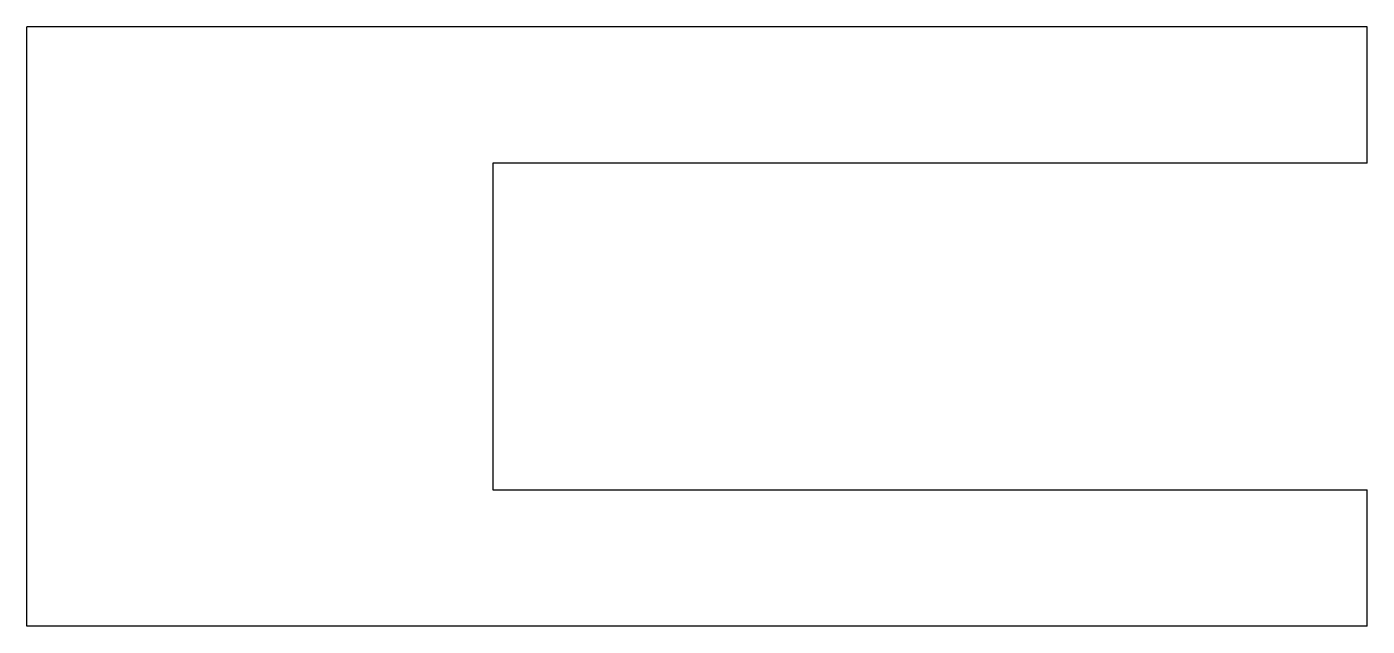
# Model space of a CAD drawing. Header units: metres. Extents: x -37.1 to 12.1, y -22 to 0.
import ezdxf

# ---------------------------------------------------------------- set-up
doc = ezdxf.new("R2010")
doc.units = ezdxf.units.M

msp = doc.modelspace()

# ---------------------------------------------------------------- linework, layer by layer
for points in [[(12.1, 0), (11.116, 0), (10.132, 0), (9.148, 0), (8.164, 0), (7.18, 0), (6.196, 0), (5.212, 0), (4.228, 0), (3.244, 0), (2.26, 0), (1.276, 0), (0.292, 0), (-0.692, 0), (-1.676, 0), (-2.66, 0), (-3.644, 0), (-4.628, 0), (-5.612, 0), (-6.596, 0), (-7.58, 0), (-8.564, 0), (-9.548, 0), (-10.532, 0), (-11.516, 0), (-12.5, 0), (-13.484, 0), (-14.468, 0), (-15.452, 0), (-16.436, 0), (-17.42, 0), (-18.404, 0), (-19.388, 0), (-20.372, 0), (-21.356, 0), (-22.34, 0), (-23.324, 0), (-24.308, 0), (-25.292, 0), (-26.276, 0), (-27.26, 0), (-28.244, 0), (-29.228, 0), (-30.212, 0), (-31.196, 0), (-32.18, 0), (-33.164, 0), (-34.148, 0), (-35.132, 0), (-36.116, 0), (-37.1, 0)], [(-37.1, -22), (-37.1, -21.56), (-37.1, -21.12), (-37.1, -20.68), (-37.1, -20.24), (-37.1, -19.8), (-37.1, -19.36), (-37.1, -18.92), (-37.1, -18.48), (-37.1, -18.04), (-37.1, -17.6), (-37.1, -17.16), (-37.1, -16.72), (-37.1, -16.28), (-37.1, -15.84), (-37.1, -15.4), (-37.1, -14.96), (-37.1, -14.52), (-37.1, -14.08), (-37.1, -13.64), (-37.1, -13.2), (-37.1, -12.76), (-37.1, -12.32), (-37.1, -11.88), (-37.1, -11.44), (-37.1, -11), (-37.1, -10.56), (-37.1, -10.12), (-37.1, -9.68), (-37.1, -9.24), (-37.1, -8.8), (-37.1, -8.36), (-37.1, -7.92), (-37.1, -7.48), (-37.1, -7.04), (-37.1, -6.6), (-37.1, -6.16), (-37.1, -5.72), (-37.1, -5.28), (-37.1, -4.84), (-37.1, -4.4), (-37.1, -3.96), (-37.1, -3.52), (-37.1, -3.08), (-37.1, -2.64), (-37.1, -2.2), (-37.1, -1.76), (-37.1, -1.32), (-37.1, -0.88), (-37.1, -0.44), (-37.1, 0)], [(12.1, -5), (12.1, -4.9), (12.1, -4.8), (12.1, -4.7), (12.1, -4.6), (12.1, -4.5), (12.1, -4.4), (12.1, -4.3), (12.1, -4.2), (12.1, -4.1), (12.1, -4), (12.1, -3.9), (12.1, -3.8), (12.1, -3.7), (12.1, -3.6), (12.1, -3.5), (12.1, -3.4), (12.1, -3.3), (12.1, -3.2), (12.1, -3.1), (12.1, -3), (12.1, -2.9), (12.1, -2.8), (12.1, -2.7), (12.1, -2.6), (12.1, -2.5), (12.1, -2.4), (12.1, -2.3), (12.1, -2.2), (12.1, -2.1), (12.1, -2), (12.1, -1.9), (12.1, -1.8), (12.1, -1.7), (12.1, -1.6), (12.1, -1.5), (12.1, -1.4), (12.1, -1.3), (12.1, -1.2), (12.1, -1.1), (12.1, -1), (12.1, -0.9), (12.1, -0.8), (12.1, -0.7), (12.1, -0.6), (12.1, -0.5), (12.1, -0.4), (12.1, -0.3), (12.1, -0.2), (12.1, -0.1), (12.1, 0)], [(12.1, -5), (11.458, -5), (10.816, -5), (10.174, -5), (9.532, -5), (8.89, -5), (8.248, -5), (7.606, -5), (6.964, -5), (6.322, -5), (5.68, -5), (5.038, -5), (4.396, -5), (3.754, -5), (3.112, -5), (2.47, -5), (1.828, -5), (1.186, -5), (0.544, -5), (-0.098, -5), (-0.74, -5), (-1.382, -5), (-2.024, -5), (-2.666, -5), (-3.308, -5), (-3.95, -5), (-4.592, -5), (-5.234, -5), (-5.876, -5), (-6.518, -5), (-7.16, -5), (-7.802, -5), (-8.444, -5), (-9.086, -5), (-9.728, -5), (-10.37, -5), (-11.012, -5), (-11.654, -5), (-12.296, -5), (-12.938, -5), (-13.58, -5), (-14.222, -5), (-14.864, -5), (-15.506, -5), (-16.148, -5), (-16.79, -5), (-17.432, -5), (-18.074, -5), (-18.716, -5), (-19.358, -5), (-20, -5)], [(-20, -5), (-20, -5.24), (-20, -5.48), (-20, -5.72), (-20, -5.96), (-20, -6.2), (-20, -6.44), (-20, -6.68), (-20, -6.92), (-20, -7.16), (-20, -7.4), (-20, -7.64), (-20, -7.88), (-20, -8.12), (-20, -8.36), (-20, -8.6), (-20, -8.84), (-20, -9.08), (-20, -9.32), (-20, -9.56), (-20, -9.8), (-20, -10.04), (-20, -10.28), (-20, -10.52), (-20, -10.76), (-20, -11), (-20, -11.24), (-20, -11.48), (-20, -11.72), (-20, -11.96), (-20, -12.2), (-20, -12.44), (-20, -12.68), (-20, -12.92), (-20, -13.16), (-20, -13.4), (-20, -13.64), (-20, -13.88), (-20, -14.12), (-20, -14.36), (-20, -14.6), (-20, -14.84), (-20, -15.08), (-20, -15.32), (-20, -15.56), (-20, -15.8), (-20, -16.04), (-20, -16.28), (-20, -16.52), (-20, -16.76), (-20, -17)], [(-20, -17), (-19.358, -17), (-18.716, -17), (-18.074, -17), (-17.432, -17), (-16.79, -17), (-16.148, -17), (-15.506, -17), (-14.864, -17), (-14.222, -17), (-13.58, -17), (-12.938, -17), (-12.296, -17), (-11.654, -17), (-11.012, -17), (-10.37, -17), (-9.728, -17), (-9.086, -17), (-8.444, -17), (-7.802, -17), (-7.16, -17), (-6.518, -17), (-5.876, -17), (-5.234, -17), (-4.592, -17), (-3.95, -17), (-3.308, -17), (-2.666, -17), (-2.024, -17), (-1.382, -17), (-0.74, -17), (-0.098, -17), (0.544, -17), (1.186, -17), (1.828, -17), (2.47, -17), (3.112, -17), (3.754, -17), (4.396, -17), (5.038, -17), (5.68, -17), (6.322, -17), (6.964, -17), (7.606, -17), (8.248, -17), (8.89, -17), (9.532, -17), (10.174, -17), (10.816, -17), (11.458, -17), (12.1, -17)], [(12.1, -22), (12.1, -21.9), (12.1, -21.8), (12.1, -21.7), (12.1, -21.6), (12.1, -21.5), (12.1, -21.4), (12.1, -21.3), (12.1, -21.2), (12.1, -21.1), (12.1, -21), (12.1, -20.9), (12.1, -20.8), (12.1, -20.7), (12.1, -20.6), (12.1, -20.5), (12.1, -20.4), (12.1, -20.3), (12.1, -20.2), (12.1, -20.1), (12.1, -20), (12.1, -19.9), (12.1, -19.8), (12.1, -19.7), (12.1, -19.6), (12.1, -19.5), (12.1, -19.4), (12.1, -19.3), (12.1, -19.2), (12.1, -19.1), (12.1, -19), (12.1, -18.9), (12.1, -18.8), (12.1, -18.7), (12.1, -18.6), (12.1, -18.5), (12.1, -18.4), (12.1, -18.3), (12.1, -18.2), (12.1, -18.1), (12.1, -18), (12.1, -17.9), (12.1, -17.8), (12.1, -17.7), (12.1, -17.6), (12.1, -17.5), (12.1, -17.4), (12.1, -17.3), (12.1, -17.2), (12.1, -17.1), (12.1, -17)], [(12.1, -22), (11.116, -22), (10.132, -22), (9.148, -22), (8.164, -22), (7.18, -22), (6.196, -22), (5.212, -22), (4.228, -22), (3.244, -22), (2.26, -22), (1.276, -22), (0.292, -22), (-0.692, -22), (-1.676, -22), (-2.66, -22), (-3.644, -22), (-4.628, -22), (-5.612, -22), (-6.596, -22), (-7.58, -22), (-8.564, -22), (-9.548, -22), (-10.532, -22), (-11.516, -22), (-12.5, -22), (-13.484, -22), (-14.468, -22), (-15.452, -22), (-16.436, -22), (-17.42, -22), (-18.404, -22), (-19.388, -22), (-20.372, -22), (-21.356, -22), (-22.34, -22), (-23.324, -22), (-24.308, -22), (-25.292, -22), (-26.276, -22), (-27.26, -22), (-28.244, -22), (-29.228, -22), (-30.212, -22), (-31.196, -22), (-32.18, -22), (-33.164, -22), (-34.148, -22), (-35.132, -22), (-36.116, -22), (-37.1, -22)]]:
    msp.add_lwpolyline(points)

doc.saveas('drawing.dxf')
